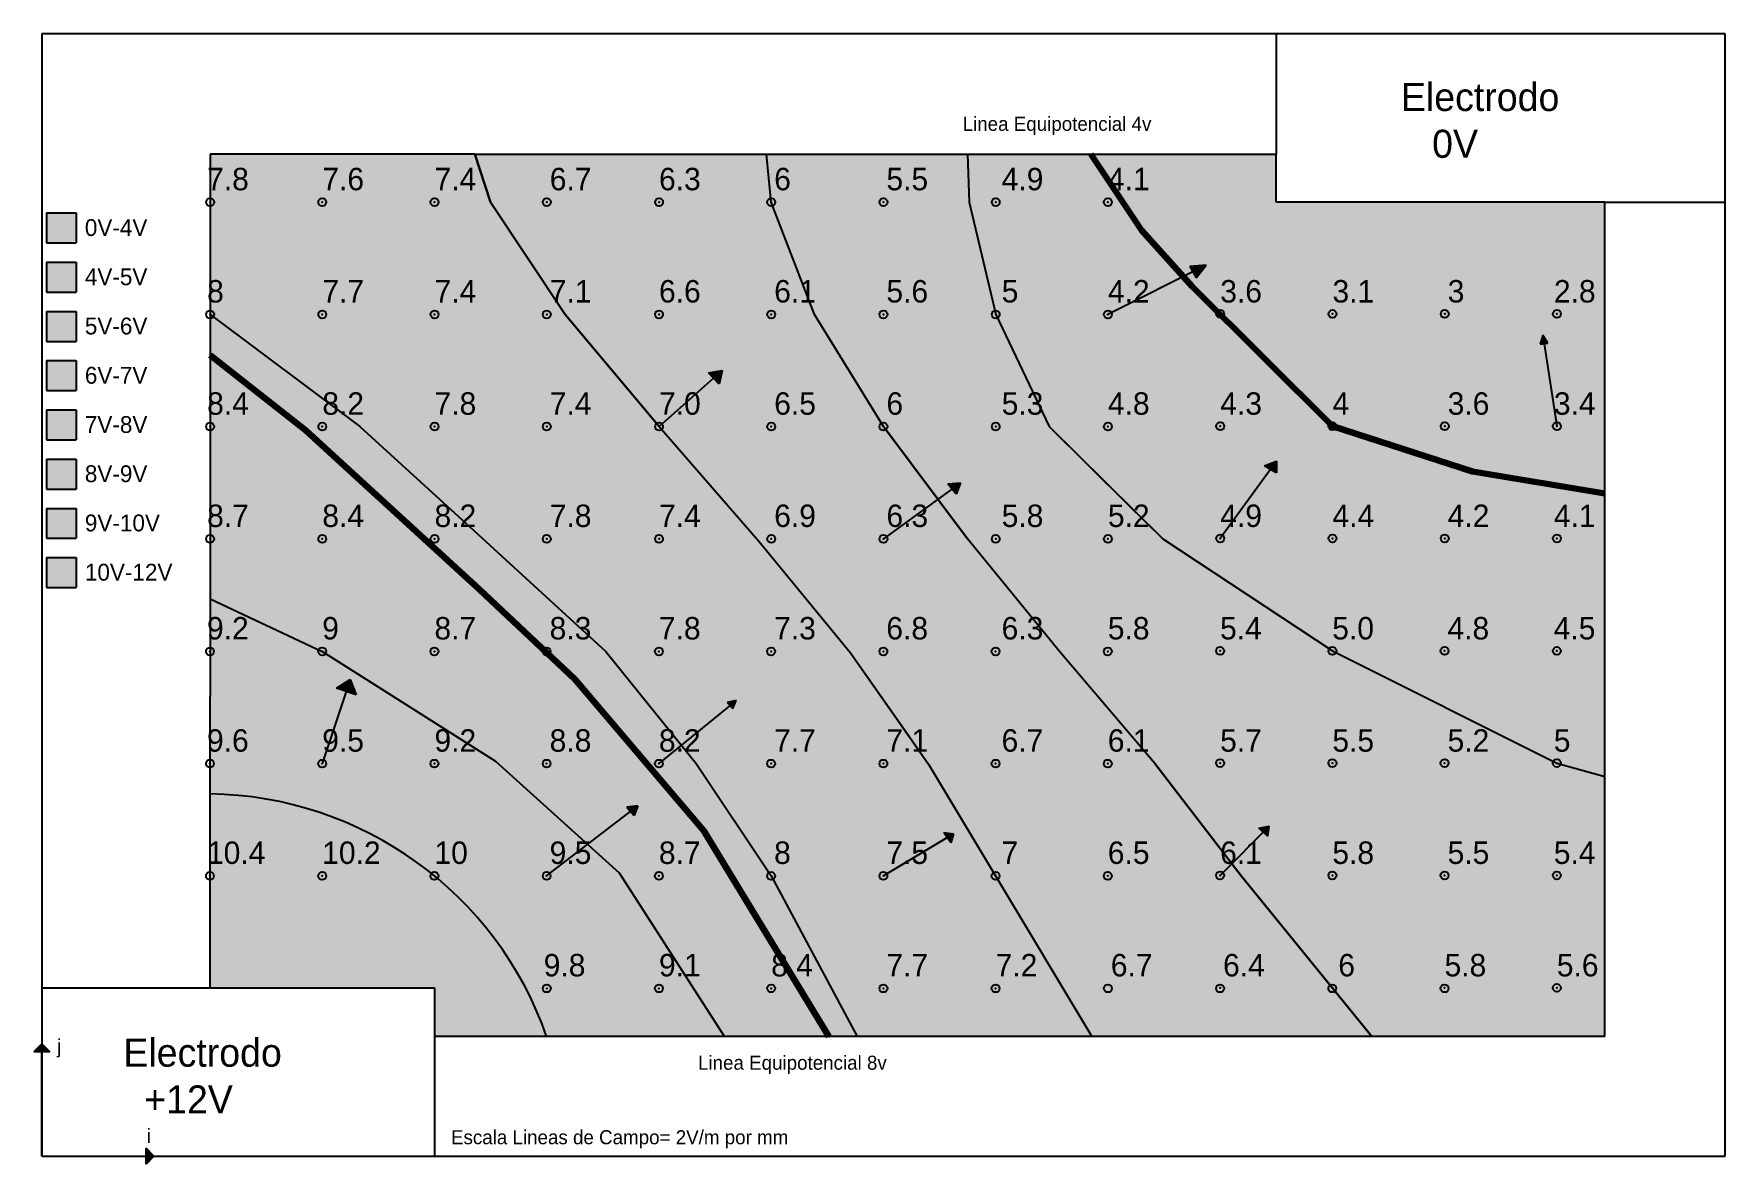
# Model space of a CAD drawing. Header units: millimetres. Extents: x 341 to 642, y 282 to 483.
import ezdxf

# ---------------------------------------------------------------- set-up
doc = ezdxf.new("R2010")
doc.units = ezdxf.units.MM

msp = doc.modelspace()

# ---------------------------------------------------------------- hatches: boundary and pattern name
h = msp.add_hatch(color=2)
h.paths.add_polyline_path([(435.44, 433.22), (422.17, 453.22), (419.32, 461.78), (372.17, 461.78), (372.17, 433.22), (398.88, 413.22), (418.44, 395.34), (442.69, 373.17), (458.78, 353.17), (472.15, 333.17), (487.48, 304.56), (529.3, 304.56), (512.15, 333.17), (500.21, 353.1), (486.32, 372.93), (469.95, 392.81), (452.17, 413.22)])
h.paths.add_polyline_path([(511.16, 320.26), (521.16, 320.26), (521.16, 314.26), (511.16, 314.26)], flags=24)
h.paths.add_polyline_path([(491.69, 320.26), (501.69, 320.26), (501.69, 314.26), (491.69, 314.26)], flags=24)
h.paths.add_polyline_path([(491.68, 340.3), (501.68, 340.3), (501.68, 334.3), (491.68, 334.3)], flags=24)
h.paths.add_polyline_path([(471.68, 340.3), (476.35, 340.3), (476.35, 334.3), (471.68, 334.3)], flags=24)
h.paths.add_polyline_path([(491.68, 360.3), (500.35, 360.3), (500.35, 354.3), (491.68, 354.3)], flags=24)
h.paths.add_polyline_path([(471.68, 360.3), (481.68, 360.3), (481.68, 354.3), (471.68, 354.3)], flags=24)
h.paths.add_polyline_path([(451.15, 360.3), (461.15, 360.3), (461.15, 354.3), (451.15, 354.3)], flags=25)
h.paths.add_polyline_path([(471.68, 380.3), (481.68, 380.3), (481.68, 374.3), (471.68, 374.3)], flags=24)
h.paths.add_polyline_path([(451.15, 380.3), (461.15, 380.3), (461.15, 374.3), (451.15, 374.3)], flags=24)
h.paths.add_polyline_path([(431.68, 380.3), (441.68, 380.3), (441.68, 374.3), (431.68, 374.3)], flags=25)
h.paths.add_polyline_path([(451.17, 400.34), (461.17, 400.34), (461.17, 394.34), (451.17, 394.34)], flags=24)
h.paths.add_polyline_path([(431.7, 400.34), (441.7, 400.34), (441.7, 394.34), (431.7, 394.34)], flags=24)
h.paths.add_polyline_path([(411.17, 400.34), (421.17, 400.34), (421.17, 394.34), (411.17, 394.34)], flags=25)
h.paths.add_polyline_path([(431.7, 420.34), (441.7, 420.34), (441.7, 414.34), (431.7, 414.34)], flags=24)
h.paths.add_polyline_path([(411.17, 420.34), (421.17, 420.34), (421.17, 414.34), (411.17, 414.34)], flags=24)
h.paths.add_polyline_path([(391.17, 420.34), (401.17, 420.34), (401.17, 414.34), (391.17, 414.34)], flags=24)
h.paths.add_polyline_path([(431.7, 440.34), (440.37, 440.34), (440.37, 434.34), (431.7, 434.34)], flags=25)
h.paths.add_polyline_path([(411.17, 440.34), (421.17, 440.34), (421.17, 434.34), (411.17, 434.34)], flags=24)
h.paths.add_polyline_path([(391.17, 440.34), (401.17, 440.34), (401.17, 434.34), (391.17, 434.34)], flags=24)
h.paths.add_polyline_path([(370.64, 440.34), (375.3, 440.34), (375.3, 434.34), (370.64, 434.34)], flags=9)
h.paths.add_polyline_path([(411.17, 460.34), (421.17, 460.34), (421.17, 454.34), (411.17, 454.34)], flags=24)
h.paths.add_polyline_path([(391.17, 460.34), (401.17, 460.34), (401.17, 454.34), (391.17, 454.34)], flags=24)
h.paths.add_polyline_path([(370.64, 460.34), (380.64, 460.34), (380.64, 454.34), (370.64, 454.34)], flags=9)
h = msp.add_hatch(color=62)
h.paths.add_polyline_path([(492.17, 413.22), (479.91, 433.22), (472.17, 453.22), (471.35, 461.78), (419.32, 461.78), (422.17, 453.22), (435.44, 433.22), (452.17, 413.22), (469.95, 392.81), (486.32, 372.93), (495.87, 359.3), (500.21, 353.1), (512.15, 333.17), (529.3, 304.56), (579.22, 304.56), (555.9, 333.17), (540.56, 353.17), (523.57, 373.17), (507.13, 393.22)])
h.paths.add_polyline_path([(551.17, 340.3), (559.83, 340.3), (559.83, 334.3), (551.17, 334.3)], flags=25)
h.paths.add_polyline_path([(551.69, 320.26), (561.69, 320.26), (561.69, 314.26), (551.69, 314.26)], flags=24)
h.paths.add_polyline_path([(531.69, 320.26), (541.69, 320.26), (541.69, 314.26), (531.69, 314.26)], flags=24)
h.paths.add_polyline_path([(531.15, 340.3), (541.15, 340.3), (541.15, 334.3), (531.15, 334.3)], flags=24)
h.paths.add_polyline_path([(512.22, 340.3), (516.88, 340.3), (516.88, 334.3), (512.22, 334.3)], flags=24)
h.paths.add_polyline_path([(531.15, 360.3), (539.82, 360.3), (539.82, 354.3), (531.15, 354.3)], flags=24)
h.paths.add_polyline_path([(512.22, 360.3), (522.22, 360.3), (522.22, 354.3), (512.22, 354.3)], flags=24)
h.paths.add_polyline_path([(491.68, 360.3), (500.35, 360.3), (500.35, 354.3), (491.68, 354.3)], flags=25)
h.paths.add_polyline_path([(512.22, 380.3), (522.22, 380.3), (522.22, 374.3), (512.22, 374.3)], flags=24)
h.paths.add_polyline_path([(491.68, 380.3), (501.68, 380.3), (501.68, 374.3), (491.68, 374.3)], flags=24)
h.paths.add_polyline_path([(491.7, 400.34), (501.7, 400.34), (501.7, 394.34), (491.7, 394.34)], flags=24)
h.paths.add_polyline_path([(471.7, 400.34), (481.7, 400.34), (481.7, 394.34), (471.7, 394.34)], flags=24)
h.paths.add_polyline_path([(471.7, 420.34), (481.7, 420.34), (481.7, 414.34), (471.7, 414.34)], flags=24)
h.paths.add_polyline_path([(451.17, 420.34), (460.5, 420.34), (460.5, 414.34), (451.17, 414.34)], flags=24)
h.paths.add_polyline_path([(471.7, 440.34), (480.37, 440.34), (480.37, 434.34), (471.7, 434.34)], flags=24)
h.paths.add_polyline_path([(451.17, 440.34), (461.17, 440.34), (461.17, 434.34), (451.17, 434.34)], flags=24)
h.paths.add_polyline_path([(431.7, 440.34), (440.37, 440.34), (440.37, 434.34), (431.7, 434.34)], flags=24)
h.paths.add_polyline_path([(451.17, 460.34), (461.17, 460.34), (461.17, 454.34), (451.17, 454.34)], flags=24)
h.paths.add_polyline_path([(431.7, 460.34), (441.7, 460.34), (441.7, 454.34), (431.7, 454.34)], flags=24)
h = msp.add_hatch(color=42)
h.paths.add_polyline_path([(572.17, 373.26), (541.94, 393.22), (535.74, 399.34), (521.69, 413.22), (512.17, 433.22), (507.42, 453.22), (507.15, 461.78), (471.35, 461.78), (472.17, 453.22), (479.91, 433.22), (492.17, 413.22), (507.13, 393.22), (523.57, 373.17), (540.56, 353.17), (555.9, 333.17), (579.22, 304.56), (620.72, 304.56), (620.72, 350.9), (612.17, 353.26)])
h.paths.add_polyline_path([(611.17, 320.26), (621.17, 320.26), (621.17, 314.26), (611.17, 314.26)], flags=9)
h.paths.add_polyline_path([(551.15, 380.3), (561.15, 380.3), (561.15, 374.3), (551.15, 374.3)], flags=24)
h.paths.add_polyline_path([(591.7, 360.3), (601.7, 360.3), (601.7, 354.3), (591.7, 354.3)], flags=24)
h.paths.add_polyline_path([(571.17, 360.3), (581.17, 360.3), (581.17, 354.3), (571.17, 354.3)], flags=24)
h.paths.add_polyline_path([(551.17, 360.3), (561.17, 360.3), (561.17, 354.3), (551.17, 354.3)], flags=24)
h.paths.add_polyline_path([(610.63, 340.3), (620.63, 340.3), (620.63, 334.3), (610.63, 334.3)], flags=24)
h.paths.add_polyline_path([(591.7, 340.3), (601.7, 340.3), (601.7, 334.3), (591.7, 334.3)], flags=24)
h.paths.add_polyline_path([(571.17, 340.3), (581.17, 340.3), (581.17, 334.3), (571.17, 334.3)], flags=24)
h.paths.add_polyline_path([(551.17, 340.3), (559.83, 340.3), (559.83, 334.3), (551.17, 334.3)], flags=24)
h.paths.add_polyline_path([(591.16, 320.26), (601.16, 320.26), (601.16, 314.26), (591.16, 314.26)], flags=24)
h.paths.add_polyline_path([(572.22, 320.26), (576.89, 320.26), (576.89, 314.26), (572.22, 314.26)], flags=24)
h.paths.add_polyline_path([(531.15, 360.3), (539.82, 360.3), (539.82, 354.3), (531.15, 354.3)], flags=25)
h.paths.add_polyline_path([(531.15, 380.3), (541.15, 380.3), (541.15, 374.3), (531.15, 374.3)], flags=24)
h.paths.add_polyline_path([(512.22, 380.3), (522.22, 380.3), (522.22, 374.3), (512.22, 374.3)], flags=25)
h.paths.add_polyline_path([(531.17, 400.34), (541.17, 400.34), (541.17, 394.34), (531.17, 394.34)], flags=24)
h.paths.add_polyline_path([(512.24, 400.34), (522.24, 400.34), (522.24, 394.34), (512.24, 394.34)], flags=24)
h.paths.add_polyline_path([(512.24, 420.34), (522.24, 420.34), (522.24, 414.34), (512.24, 414.34)], flags=24)
h.paths.add_polyline_path([(491.7, 420.34), (496.37, 420.34), (496.37, 414.34), (491.7, 414.34)], flags=24)
h.paths.add_polyline_path([(491.7, 440.34), (501.7, 440.34), (501.7, 434.34), (491.7, 434.34)], flags=24)
h.paths.add_polyline_path([(471.7, 440.34), (480.37, 440.34), (480.37, 434.34), (471.7, 434.34)], flags=25)
h.paths.add_polyline_path([(491.7, 460.34), (501.7, 460.34), (501.7, 454.34), (491.7, 454.34)], flags=24)
h.paths.add_polyline_path([(471.7, 460.34), (476.37, 460.34), (476.37, 454.34), (471.7, 454.34)], flags=24)
h = msp.add_hatch(color=34)
h.paths.add_polyline_path([(547.17, 438.22), (538.17, 448.22), (529.13, 461.78), (507.15, 461.78), (507.42, 453.22), (512.17, 433.22), (521.69, 413.22), (535.74, 399.34), (541.94, 393.22), (572.17, 373.26), (612.17, 353.26), (620.72, 350.9), (620.72, 401.33), (597.17, 405.22), (572.19, 413.3), (560.17, 425.22)])
h.paths.add_polyline_path([(551.19, 420.34), (561.19, 420.34), (561.19, 414.34), (551.19, 414.34)], flags=24)
h.paths.add_polyline_path([(610.65, 400.34), (619.32, 400.34), (619.32, 394.34), (610.65, 394.34)], flags=24)
h.paths.add_polyline_path([(591.72, 400.34), (601.72, 400.34), (601.72, 394.34), (591.72, 394.34)], flags=24)
h.paths.add_polyline_path([(571.19, 400.34), (581.19, 400.34), (581.19, 394.34), (571.19, 394.34)], flags=24)
h.paths.add_polyline_path([(551.19, 400.34), (561.19, 400.34), (561.19, 394.34), (551.19, 394.34)], flags=24)
h.paths.add_polyline_path([(610.61, 380.3), (620.61, 380.3), (620.61, 374.3), (610.61, 374.3)], flags=24)
h.paths.add_polyline_path([(591.68, 380.3), (601.68, 380.3), (601.68, 374.3), (591.68, 374.3)], flags=24)
h.paths.add_polyline_path([(571.15, 380.3), (580.48, 380.3), (580.48, 374.3), (571.15, 374.3)], flags=24)
h.paths.add_polyline_path([(610.63, 360.3), (615.3, 360.3), (615.3, 354.3), (610.63, 354.3)], flags=24)
h.paths.add_polyline_path([(531.17, 400.34), (541.17, 400.34), (541.17, 394.34), (531.17, 394.34)], flags=25)
h.paths.add_polyline_path([(531.17, 420.34), (541.17, 420.34), (541.17, 414.34), (531.17, 414.34)], flags=24)
h.paths.add_polyline_path([(512.24, 420.34), (522.24, 420.34), (522.24, 414.34), (512.24, 414.34)], flags=25)
h.paths.add_polyline_path([(531.17, 440.34), (541.17, 440.34), (541.17, 434.34), (531.17, 434.34)], flags=24)
h.paths.add_polyline_path([(512.24, 440.34), (516.9, 440.34), (516.9, 434.34), (512.24, 434.34)], flags=24)
h.paths.add_polyline_path([(531.17, 460.34), (539.84, 460.34), (539.84, 454.34), (531.17, 454.34)], flags=25)
h.paths.add_polyline_path([(512.24, 460.34), (522.24, 460.34), (522.24, 454.34), (512.24, 454.34)], flags=24)
h = msp.add_hatch(color=38)
h.paths.add_polyline_path([(620.72, 453.22), (562.17, 453.22), (562.17, 461.78), (529.13, 461.78), (538.17, 448.22), (547.17, 438.22), (560.17, 425.22), (572.19, 413.3), (597.17, 405.22), (620.72, 401.33)])
h.paths.add_polyline_path([(610.65, 440.34), (620.65, 440.34), (620.65, 434.34), (610.65, 434.34)], flags=24)
h.paths.add_polyline_path([(591.72, 440.34), (596.39, 440.34), (596.39, 434.34), (591.72, 434.34)], flags=24)
h.paths.add_polyline_path([(571.19, 440.34), (579.85, 440.34), (579.85, 434.34), (571.19, 434.34)], flags=24)
h.paths.add_polyline_path([(551.19, 440.34), (561.19, 440.34), (561.19, 434.34), (551.19, 434.34)], flags=24)
h.paths.add_polyline_path([(610.65, 420.34), (620.65, 420.34), (620.65, 414.34), (610.65, 414.34)], flags=24)
h.paths.add_polyline_path([(591.72, 420.34), (601.72, 420.34), (601.72, 414.34), (591.72, 414.34)], flags=24)
h.paths.add_polyline_path([(571.19, 420.34), (575.85, 420.34), (575.85, 414.34), (571.19, 414.34)], flags=24)
h.paths.add_polyline_path([(531.17, 460.34), (539.84, 460.34), (539.84, 454.34), (531.17, 454.34)], flags=24)
for color, points in [(38, [(348.33, 451.29), (343.01, 451.29), (343.01, 445.97), (348.33, 445.97)]), (34, [(348.33, 442.52), (343.01, 442.52), (343.01, 437.19), (348.33, 437.19)]), (42, [(348.33, 433.75), (343.01, 433.75), (343.01, 428.42), (348.33, 428.42)]), (62, [(348.33, 424.98), (343.01, 424.98), (343.01, 419.65), (348.33, 419.65)]), (2, [(348.33, 416.2), (343.01, 416.2), (343.01, 410.88), (348.33, 410.88)]), (91, [(348.33, 407.43), (343.01, 407.43), (343.01, 402.1), (348.33, 402.1)]), (111, [(348.33, 398.66), (343.01, 398.66), (343.01, 393.33), (348.33, 393.33)]), (131, [(348.33, 389.89), (343.01, 389.89), (343.01, 384.56), (348.33, 384.56)])]:
    msp.add_hatch(color=color).paths.add_polyline_path(points)
h = msp.add_hatch(color=158)
h.paths.add_polyline_path([(546.75, 441.78), (547.32, 440.79), (549.67, 441.97)])
h.paths.add_polyline_path([(549.67, 441.97), (547.32, 440.79), (547.91, 439.74)])
h = msp.add_hatch(color=91)
h.paths.add_polyline_path([(423.09, 353.56), (445.14, 333.67), (463.87, 304.56), (482.42, 304.56), (460.17, 341.22), (437.17, 368.22), (420.17, 384.22), (389.16, 412.62), (372.17, 425.94), (372.17, 382.56), (392.15, 373.17)], flags=17)
h.paths.add_polyline_path([(418.44, 395.34), (398.88, 413.22), (372.17, 433.22), (372.17, 425.94), (389.16, 412.62), (420.17, 384.22), (437.17, 368.22), (460.17, 341.22), (482.42, 304.56), (487.48, 304.56), (472.15, 333.17), (458.78, 353.17), (442.69, 373.17)])
h.paths.add_polyline_path([(471.16, 320.26), (481.16, 320.26), (481.16, 314.26), (471.16, 314.26)], flags=24)
h.paths.add_polyline_path([(451.16, 320.26), (459.82, 320.26), (459.82, 314.26), (451.16, 314.26)], flags=24)
h.paths.add_polyline_path([(451.15, 340.3), (461.15, 340.3), (461.15, 334.3), (451.15, 334.3)], flags=24)
h.paths.add_polyline_path([(431.68, 340.3), (441.68, 340.3), (441.68, 334.3), (431.68, 334.3)], flags=24)
h.paths.add_polyline_path([(431.68, 360.3), (441.68, 360.3), (441.68, 354.3), (431.68, 354.3)], flags=24)
h.paths.add_polyline_path([(411.15, 360.3), (421.15, 360.3), (421.15, 354.3), (411.15, 354.3)], flags=24)
h.paths.add_polyline_path([(411.15, 380.3), (421.15, 380.3), (421.15, 374.3), (411.15, 374.3)], flags=24)
h.paths.add_polyline_path([(391.15, 380.3), (395.82, 380.3), (395.82, 374.3), (391.15, 374.3)], flags=24)
h.paths.add_polyline_path([(391.17, 400.34), (401.17, 400.34), (401.17, 394.34), (391.17, 394.34)], flags=24)
h.paths.add_polyline_path([(370.64, 400.34), (380.64, 400.34), (380.64, 394.34), (370.64, 394.34)], flags=9)
h.paths.add_polyline_path([(370.64, 420.34), (380.64, 420.34), (380.64, 414.34), (370.64, 414.34)], flags=9)
h.paths.add_polyline_path([(451.15, 360.3), (461.15, 360.3), (461.15, 354.3), (451.15, 354.3)], flags=24)
h.paths.add_polyline_path([(431.68, 380.3), (441.68, 380.3), (441.68, 374.3), (431.68, 374.3)], flags=24)
h.paths.add_polyline_path([(411.17, 400.34), (421.17, 400.34), (421.17, 394.34), (411.17, 394.34)], flags=24)
h.paths.add_polyline_path([(391.17, 420.34), (401.17, 420.34), (401.17, 414.34), (391.17, 414.34)], flags=24)
h = msp.add_hatch(color=158)
h.paths.add_polyline_path([(609.23, 427.9), (609.92, 428), (609.69, 429.55)])
h.paths.add_polyline_path([(609.69, 429.55), (609.92, 428), (610.59, 428.11)])
h = msp.add_hatch(color=158)
h.paths.add_polyline_path([(461, 422.78), (461.88, 421.85), (463.42, 423.22)])
h.paths.add_polyline_path([(463.42, 423.22), (461.88, 421.85), (462.88, 420.81)])
h = msp.add_hatch(color=158)
h.paths.add_polyline_path([(562.19, 407.05), (560.08, 406.26), (561.14, 405.61)])
h.paths.add_polyline_path([(562.19, 407.05), (561.14, 405.61), (562.19, 404.97)])
h = msp.add_hatch(color=158)
h.paths.add_polyline_path([(505.92, 403.22), (503.67, 403.01), (504.39, 402.1)])
h.paths.add_polyline_path([(505.92, 403.22), (504.39, 402.1), (505.11, 401.2)])
h = msp.add_hatch(color=111)
h.paths.add_polyline_path([(392.15, 373.17), (372.17, 382.56), (372.15, 347.77, -0.315361), (432.14, 304.56), (463.87, 304.56), (445.14, 333.67), (423.09, 353.56)])
h.paths.add_polyline_path([(451.16, 320.26), (459.82, 320.26), (459.82, 314.26), (451.16, 314.26)], flags=24)
h.paths.add_polyline_path([(430.62, 320.26), (440.62, 320.26), (440.62, 314.26), (430.62, 314.26)], flags=24)
h.paths.add_polyline_path([(431.68, 340.3), (441.68, 340.3), (441.68, 334.3), (431.68, 334.3)], flags=24)
h.paths.add_polyline_path([(411.15, 340.3), (417.82, 340.3), (417.82, 334.3), (411.15, 334.3)], flags=24)
h.paths.add_polyline_path([(411.15, 360.3), (421.15, 360.3), (421.15, 354.3), (411.15, 354.3)], flags=24)
h.paths.add_polyline_path([(391.15, 360.3), (401.15, 360.3), (401.15, 354.3), (391.15, 354.3)], flags=24)
h.paths.add_polyline_path([(370.62, 360.3), (380.62, 360.3), (380.62, 354.3), (370.62, 354.3)], flags=9)
h.paths.add_polyline_path([(370.62, 380.3), (380.62, 380.3), (380.62, 374.3), (370.62, 374.3)], flags=9)
h = msp.add_hatch(color=158)
h.paths.add_polyline_path([(397.15, 368.17), (394.71, 366.63), (396.43, 366.02)])
h.paths.add_polyline_path([(397.15, 368.17), (396.43, 366.02), (398.18, 365.41)])
h = msp.add_hatch(color=158)
h.paths.add_polyline_path([(465.9, 364.42), (464.3, 364.05), (464.82, 363.53)])
h.paths.add_polyline_path([(464.82, 363.53), (465.35, 363), (465.9, 364.42)])
h = msp.add_hatch(color=131)
h.paths.add_polyline_path([(372.15, 347.77), (372.13, 313.22), (412.17, 313.22), (412.17, 304.56), (432.14, 304.56, 0.315361)])
h.paths.add_polyline_path([(391.15, 340.3), (403.15, 340.3), (403.15, 334.3), (391.15, 334.3)], flags=24)
h.paths.add_polyline_path([(370.62, 340.3), (382.62, 340.3), (382.62, 334.3), (370.62, 334.3)], flags=9)
h = msp.add_hatch(color=158)
h.paths.add_polyline_path([(448.4, 345.67), (446.43, 345.42), (447.1, 344.67)])
h.paths.add_polyline_path([(447.1, 344.67), (447.77, 343.92), (448.4, 345.67)])
h = msp.add_hatch(color=158)
h.paths.add_polyline_path([(502.93, 340.88), (503.53, 340), (504.65, 340.67)])
h.paths.add_polyline_path([(503.53, 340), (504.15, 339.06), (504.65, 340.67)])
h = msp.add_hatch(color=158)
h.paths.add_polyline_path([(560.92, 342.01), (559.07, 341.7), (559.88, 340.97)])
h.paths.add_polyline_path([(560.92, 342.01), (559.88, 340.97), (560.67, 340.27)])
h = msp.add_hatch(color=5)
h.paths.add_polyline_path([(342.17, 303.22), (340.76, 301.8), (342.17, 301.8)])
h.paths.add_polyline_path([(342.17, 303.22), (342.17, 301.8), (343.59, 301.8)])
h = msp.add_hatch(color=5)
h.paths.add_polyline_path([(362.17, 283.22), (360.76, 283.22), (360.76, 281.8)])
h.paths.add_polyline_path([(360.76, 284.63), (360.76, 283.22), (362.17, 283.22)])

# ---------------------------------------------------------------- linework, layer by layer
for p, q in [((642.17, 483.22), (342.17, 483.22)), ((342.17, 483.22), (342.17, 283.22)), ((562.17, 483.22), (562.17, 461.78)), ((642.17, 283.22), (642.17, 483.22)), ((419.32, 461.78), (372.17, 461.78)), ((372.17, 461.78), (372.17, 433.22)), ((422.17, 453.22), (419.32, 461.78)), ((419.32, 461.78), (471.35, 461.78)), ((472.17, 453.22), (471.35, 461.78)), ((471.35, 461.78), (507.15, 461.78)), ((507.15, 461.78), (507.42, 453.22)), ((507.15, 461.78), (529.13, 461.78)), ((529.13, 461.78), (562.17, 461.78)), ((562.17, 453.22), (562.17, 461.78)), ((435.44, 433.22), (422.17, 453.22)), ((479.91, 433.22), (472.17, 453.22)), ((507.42, 453.22), (512.17, 433.22)), ((620.72, 453.22), (562.17, 453.22)), ((620.72, 453.22), (642.17, 453.22)), ((620.72, 401.33), (620.72, 453.22)), ((343.01, 451.29), (348.33, 451.29)), ((343.01, 451.29), (343.01, 445.97)), ((348.33, 451.29), (348.33, 445.97)), ((343.01, 445.97), (348.33, 445.97)), ((343.01, 442.52), (348.33, 442.52)), ((343.01, 442.52), (343.01, 437.19)), ((348.33, 442.52), (348.33, 437.19)), ((343.01, 437.19), (348.33, 437.19)), ((343.01, 433.75), (348.33, 433.75)), ((343.01, 433.75), (343.01, 428.42)), ((348.33, 433.75), (348.33, 428.42)), ((372.17, 433.22), (372.17, 382.56)), ((452.17, 413.22), (435.44, 433.22)), ((492.17, 413.22), (479.91, 433.22)), ((512.17, 433.22), (521.69, 413.22)), ((343.01, 428.42), (348.33, 428.42)), ((343.01, 424.98), (348.33, 424.98)), ((343.01, 424.98), (343.01, 419.65)), ((348.33, 424.98), (348.33, 419.65)), ((343.01, 419.65), (348.33, 419.65)), ((343.01, 416.2), (348.33, 416.2)), ((343.01, 416.2), (343.01, 410.88)), ((348.33, 416.2), (348.33, 410.88)), ((452.17, 413.22), (469.95, 392.81)), ((492.17, 413.22), (507.13, 393.22)), ((521.69, 413.22), (541.94, 393.22)), ((343.01, 410.88), (348.33, 410.88)), ((343.01, 407.43), (348.33, 407.43)), ((343.01, 407.43), (343.01, 402.1)), ((348.33, 407.43), (348.33, 402.1)), ((343.01, 402.1), (348.33, 402.1)), ((620.72, 350.9), (620.72, 401.33)), ((343.01, 398.66), (348.33, 398.66)), ((343.01, 398.66), (343.01, 393.33)), ((348.33, 398.66), (348.33, 393.33)), ((343.01, 393.33), (348.33, 393.33)), ((469.95, 392.81), (486.32, 372.93)), ((523.57, 373.17), (507.13, 393.22)), ((541.94, 393.22), (572.17, 373.26)), ((343.01, 389.89), (348.33, 389.89)), ((343.01, 389.89), (343.01, 384.56)), ((348.33, 389.89), (348.33, 384.56)), ((343.01, 384.56), (348.33, 384.56)), ((372.17, 382.56), (372.15, 347.77)), ((372.17, 382.56), (392.15, 373.17)), ((423.09, 353.56), (392.15, 373.17)), ((486.32, 372.93), (500.21, 353.1)), ((540.56, 353.17), (523.57, 373.17)), ((572.17, 373.26), (612.17, 353.26)), ((445.14, 333.67), (423.09, 353.56)), ((500.21, 353.1), (512.15, 333.17)), ((540.56, 353.17), (555.9, 333.17)), ((612.17, 353.26), (620.72, 350.9)), ((620.72, 304.56), (620.72, 350.9)), ((372.15, 347.77), (372.13, 313.22)), ((463.87, 304.56), (445.14, 333.67)), ((512.15, 333.17), (529.3, 304.56)), ((555.9, 333.17), (579.22, 304.56)), ((342.17, 313.22), (412.17, 313.22)), ((412.17, 313.22), (412.17, 283.22)), ((620.72, 304.56), (412.17, 304.56)), ((342.17, 283.22), (642.17, 283.22)), ((342.17, 283.22), (437.17, 283.22)), ((342.17, 283.22), (364.17, 283.22))]:
    msp.add_line(p, q)
at = {"color": 158}
for p, q in [((549.67, 441.97), (532.17, 433.22)), ((549.67, 441.97), (546.75, 441.78)), ((546.75, 441.78), (547.91, 439.74)), ((547.91, 439.74), (549.67, 441.97)), ((609.69, 429.55), (609.23, 427.9)), ((609.23, 427.9), (610.59, 428.11)), ((609.69, 429.55), (612.19, 413.3)), ((610.59, 428.11), (609.69, 429.55)), ((463.42, 423.22), (452.17, 413.22)), ((461, 422.78), (463.42, 423.22)), ((462.88, 420.81), (461, 422.78)), ((463.42, 423.22), (462.88, 420.81)), ((562.19, 407.05), (552.19, 393.3)), ((560.08, 406.26), (562.19, 407.05)), ((562.19, 407.05), (562.19, 404.97)), ((562.19, 404.97), (560.08, 406.26)), ((505.92, 403.22), (492.17, 393.22)), ((503.67, 403.01), (505.92, 403.22)), ((505.11, 401.2), (503.67, 403.01)), ((505.92, 403.22), (505.11, 401.2)), ((397.15, 368.17), (392.15, 353.17)), ((394.71, 366.63), (397.15, 368.17)), ((397.15, 368.17), (398.18, 365.41)), ((398.18, 365.41), (394.71, 366.63)), ((465.9, 364.42), (452.15, 353.17)), ((465.9, 364.42), (464.3, 364.05)), ((464.3, 364.05), (465.35, 363)), ((465.35, 363), (465.9, 364.42)), ((448.4, 345.67), (446.43, 345.42)), ((446.43, 345.42), (447.77, 343.92)), ((448.4, 345.67), (447.77, 343.92)), ((504.65, 340.67), (492.15, 333.17)), ((504.15, 339.06), (502.93, 340.88)), ((502.93, 340.88), (504.65, 340.67)), ((504.65, 340.67), (504.15, 339.06)), ((560.92, 342.01), (552.17, 333.26)), ((559.07, 341.7), (560.92, 342.01)), ((559.07, 341.7), (560.67, 340.27)), ((560.67, 340.27), (560.92, 342.01))]:
    msp.add_line(p, q, dxfattribs=at)
at = {"color": 178}
msp.add_line((432.15, 333.17), (448.4, 345.67), dxfattribs=at)
at = {"color": 5}
for p, q in [((342.17, 303.22), (340.76, 301.8)), ((343.59, 301.8), (340.76, 301.8)), ((342.17, 283.22), (342.17, 303.22)), ((342.17, 303.22), (343.59, 301.8)), ((362.17, 283.22), (360.76, 284.63)), ((360.76, 281.8), (360.76, 284.63)), ((342.17, 283.22), (362.17, 283.22)), ((362.17, 283.22), (360.76, 281.8))]:
    msp.add_line(p, q, dxfattribs=at)
for points in [[(419.32, 461.78), (422.17, 453.22), (435.44, 433.22), (452.17, 413.22), (469.95, 392.81), (486.32, 372.93), (495.87, 359.3), (500.21, 353.1), (512.15, 333.17), (529.3, 304.56)], [(579.22, 304.56), (555.9, 333.17), (540.56, 353.17), (523.57, 373.17), (507.13, 393.22), (492.17, 413.22), (479.91, 433.22), (472.17, 453.22), (471.35, 461.78)], [(507.15, 461.78), (507.42, 453.22), (512.17, 433.22), (521.69, 413.22), (535.74, 399.34), (541.94, 393.22), (572.17, 373.26), (612.17, 353.26), (620.72, 350.9)], [(372.17, 433.22), (398.88, 413.22), (418.44, 395.34), (442.69, 373.17), (458.78, 353.17), (472.15, 333.17), (487.48, 304.56)]]:
    msp.add_lwpolyline(points)
at = {"color": 5, "lineweight": 200}
msp.add_lwpolyline([(529.13, 461.78), (538.17, 448.22), (547.17, 438.22), (560.17, 425.22), (572.19, 413.3), (597.17, 405.22), (620.72, 401.33)], dxfattribs=at)
at = {"color": 1, "lineweight": 200}
msp.add_lwpolyline([(372.17, 425.94), (389.16, 412.62), (420.17, 384.22), (437.17, 368.22), (460.17, 341.22), (482.42, 304.56)], dxfattribs=at)
for centre in [(372.17, 453.22), (392.17, 453.22), (412.17, 453.22), (432.17, 453.22), (452.17, 453.22), (472.17, 453.22), (492.17, 453.22), (512.17, 453.22), (532.17, 453.22), (372.17, 433.22), (392.17, 433.22), (412.17, 433.22), (432.17, 433.22), (452.17, 433.22), (472.17, 433.22), (492.17, 433.22), (512.17, 433.22), (532.17, 433.22), (552.19, 433.3), (572.19, 433.3), (592.19, 433.3), (612.19, 433.3), (372.17, 413.22), (392.17, 413.22), (412.17, 413.22), (432.17, 413.22), (452.17, 413.22), (472.17, 413.22), (492.17, 413.22), (512.17, 413.22), (532.17, 413.22), (552.19, 413.3), (572.19, 413.3), (592.19, 413.3), (612.19, 413.3), (372.17, 393.22), (392.17, 393.22), (412.17, 393.22), (432.17, 393.22), (452.17, 393.22), (472.17, 393.22), (492.17, 393.22), (512.17, 393.22), (532.17, 393.22), (552.19, 393.3), (572.19, 393.3), (592.19, 393.3), (612.19, 393.3), (372.15, 373.17), (392.15, 373.17), (412.15, 373.17), (432.15, 373.17), (452.15, 373.17), (472.15, 373.17), (492.15, 373.17), (512.15, 373.17), (532.15, 373.17), (552.17, 373.26), (572.17, 373.26), (592.17, 373.26), (612.17, 373.26), (372.15, 353.17), (392.15, 353.17), (412.15, 353.17), (432.15, 353.17), (452.15, 353.17), (472.15, 353.17), (492.15, 353.17), (512.15, 353.17), (532.15, 353.17), (552.17, 353.26), (572.17, 353.26), (592.17, 353.26), (612.17, 353.26), (372.15, 333.17), (392.15, 333.17), (412.15, 333.17), (432.15, 333.17), (452.15, 333.17), (472.15, 333.17), (492.15, 333.17), (512.15, 333.17), (532.15, 333.17), (552.17, 333.26), (572.17, 333.26), (592.17, 333.26), (612.17, 333.26), (432.16, 313.13), (452.16, 313.13), (472.16, 313.13), (492.16, 313.13), (512.16, 313.13), (532.16, 313.13), (552.16, 313.13), (572.16, 313.13), (592.16, 313.13), (612.17, 313.22)]:
    msp.add_circle(centre, 0.709)
msp.add_arc((371.3, 283.34), 64.44, 19.2303, 89.2433)
for p in [(372.17, 453.22), (392.17, 453.22), (412.17, 453.22), (432.17, 453.22), (452.17, 453.22), (472.17, 453.22), (492.17, 453.22), (512.17, 453.22), (532.17, 453.22), (372.17, 433.22), (392.17, 433.22), (412.17, 433.22), (432.17, 433.22), (452.17, 433.22), (472.17, 433.22), (492.17, 433.22), (512.17, 433.22), (532.17, 433.22), (552.19, 433.3), (572.19, 433.3), (592.19, 433.3), (612.19, 433.3), (372.17, 413.22), (392.17, 413.22), (412.17, 413.22), (432.17, 413.22), (452.17, 413.22), (472.17, 413.22), (492.17, 413.22), (512.17, 413.22), (532.17, 413.22), (552.19, 413.3), (572.19, 413.3), (592.19, 413.3), (612.19, 413.3), (372.17, 393.22), (392.17, 393.22), (412.17, 393.22), (432.17, 393.22), (452.17, 393.22), (472.17, 393.22), (492.17, 393.22), (512.17, 393.22), (532.17, 393.22), (552.19, 393.3), (572.19, 393.3), (592.19, 393.3), (612.19, 393.3), (372.15, 373.17), (392.15, 373.17), (412.15, 373.17), (432.15, 373.17), (452.15, 373.17), (472.15, 373.17), (492.15, 373.17), (512.15, 373.17), (532.15, 373.17), (552.17, 373.26), (572.17, 373.26), (592.17, 373.26), (612.17, 373.26), (372.15, 353.17), (392.15, 353.17), (412.15, 353.17), (432.15, 353.17), (452.15, 353.17), (472.15, 353.17), (492.15, 353.17), (512.15, 353.17), (532.15, 353.17), (552.17, 353.26), (572.17, 353.26), (592.17, 353.26), (612.17, 353.26), (372.15, 333.17), (392.15, 333.17), (412.15, 333.17), (432.15, 333.17), (452.15, 333.17), (472.15, 333.17), (492.15, 333.17), (512.15, 333.17), (532.15, 333.17), (552.17, 333.26), (572.17, 333.26), (592.17, 333.26), (612.17, 333.26), (432.16, 313.13), (452.16, 313.13), (472.16, 313.13), (492.16, 313.13), (512.16, 313.13), (552.17, 313.22), (572.17, 313.22), (592.17, 313.22), (612.17, 313.22)]:
    msp.add_point(p)
at = {"color": 5}
for p in [(538.17, 448.22), (547.17, 438.22), (560.17, 425.22), (597.17, 405.22)]:
    msp.add_point(p, dxfattribs=at)
at = {"color": 1}
for p in [(389.16, 412.62), (420.17, 384.22), (437.17, 368.22), (460.17, 341.22), (482.42, 304.56)]:
    msp.add_point(p, dxfattribs=at)

# ---------------------------------------------------------------- texts
at = {"attachment_point": 1}
for s, insert, char_height, width in [('Electrodo\\P   0V', (584.38, 474.46), 5, 43.7782), ('7.8', (371.64, 459.34), 4, 13.464), ('7.6', (392.17, 459.34), 4, 13.464), ('7.4', (412.17, 459.34), 4, 13.464), ('6.7', (432.7, 459.34), 4, 13.464), ('6.3', (452.17, 459.34), 4, 13.464), ('6', (472.7, 459.34), 4, 13.464), ('5.5', (492.7, 459.34), 4, 13.464), ('4.9', (513.24, 459.34), 4, 13.464), ('4.1', (532.17, 459.34), 4, 13.464), ('\\pt11.9757;0V-4V', (349.85, 450.19), 3, 21.9703), ('\\pt11.9757;4V-5V', (349.85, 441.42), 3, 21.9703), ('8', (371.64, 439.34), 4, 13.464), ('7.7', (392.17, 439.34), 4, 13.464), ('7.4', (412.17, 439.34), 4, 13.464), ('7.1', (432.7, 439.34), 4, 13.464), ('6.6', (452.17, 439.34), 4, 13.464), ('6.1', (472.7, 439.34), 4, 13.464), ('5.6', (492.7, 439.34), 4, 13.464), ('5', (513.24, 439.34), 4, 13.464), ('4.2', (532.17, 439.34), 4, 13.464), ('3.6', (552.19, 439.34), 4, 13.464), ('3.1', (572.19, 439.34), 4, 13.464), ('3', (592.72, 439.34), 4, 13.464), ('2.8', (611.65, 439.34), 4, 13.464), ('\\pt11.9757;5V-6V', (349.85, 432.65), 3, 21.9703), ('\\pt11.9757;6V-7V', (349.85, 423.87), 3, 21.9703), ('8.4', (371.64, 419.34), 4, 13.464), ('8.2', (392.17, 419.34), 4, 13.464), ('7.8', (412.17, 419.34), 4, 13.464), ('7.4', (432.7, 419.34), 4, 13.464), ('7.0', (452.17, 419.34), 4, 13.464), ('6.5', (472.7, 419.34), 4, 13.464), ('6', (492.7, 419.34), 4, 13.464), ('5.3', (513.24, 419.34), 4, 13.464), ('4.8', (532.17, 419.34), 4, 13.464), ('4.3', (552.19, 419.34), 4, 13.464), ('4', (572.19, 419.34), 4, 13.464), ('3.6', (592.72, 419.34), 4, 13.464), ('3.4', (611.65, 419.34), 4, 13.464), ('\\pt11.9757;7V-8V', (349.85, 415.1), 3, 21.9703), ('\\pt11.9757;8V-9V', (349.85, 406.33), 3, 21.9703), ('8.7', (371.64, 399.34), 4, 13.464), ('8.4', (392.17, 399.34), 4, 13.464), ('8.2', (412.17, 399.34), 4, 13.464), ('7.8', (432.7, 399.34), 4, 13.464), ('7.4', (452.17, 399.34), 4, 13.464), ('6.9', (472.7, 399.34), 4, 13.464), ('6.3', (492.7, 399.34), 4, 13.464), ('5.8', (513.24, 399.34), 4, 13.464), ('5.2', (532.17, 399.34), 4, 13.464), ('4.9', (552.19, 399.34), 4, 13.464), ('4.4', (572.19, 399.34), 4, 13.464), ('4.2', (592.72, 399.34), 4, 13.464), ('4.1', (611.65, 399.34), 4, 13.464), ('\\pt11.9757;9V-10V', (349.85, 397.56), 3, 21.9703), ('\\pt11.9757;10V-12V', (349.85, 388.78), 3, 21.9703), ('9.2', (371.62, 379.3), 4, 13.464), ('9', (392.15, 379.3), 4, 13.464), ('8.7', (412.15, 379.3), 4, 13.464), ('8.3', (432.68, 379.3), 4, 13.464), ('7.8', (452.15, 379.3), 4, 13.464), ('7.3', (472.68, 379.3), 4, 13.464), ('6.8', (492.68, 379.3), 4, 13.464), ('6.3', (513.22, 379.3), 4, 13.464), ('5.8', (532.15, 379.3), 4, 13.464), ('5.4', (552.15, 379.3), 4, 13.464), ('5.0', (572.15, 379.3), 4, 13.464), ('4.8', (592.68, 379.3), 4, 13.464), ('4.5', (611.61, 379.3), 4, 13.464), ('9.6', (371.62, 359.3), 4, 13.464), ('9.5', (392.15, 359.3), 4, 13.464), ('9.2', (412.15, 359.3), 4, 13.464), ('8.8', (432.68, 359.3), 4, 13.464), ('8.2', (452.15, 359.3), 4, 13.464), ('7.7', (472.68, 359.3), 4, 13.464), ('7.1', (492.68, 359.3), 4, 13.464), ('6.7', (513.22, 359.3), 4, 13.464), ('6.1', (532.15, 359.3), 4, 13.464), ('5.7', (552.17, 359.3), 4, 13.464), ('5.5', (572.17, 359.3), 4, 13.464), ('5.2', (592.7, 359.3), 4, 13.464), ('5', (611.63, 359.3), 4, 13.464), ('10.4', (371.62, 339.3), 4, 13.464), ('10.2', (392.15, 339.3), 4, 13.464), ('10', (412.15, 339.3), 4, 13.464), ('9.5', (432.68, 339.3), 4, 13.464), ('8.7', (452.15, 339.3), 4, 13.464), ('8', (472.68, 339.3), 4, 13.464), ('7.5', (492.68, 339.3), 4, 13.464), ('7', (513.22, 339.3), 4, 13.464), ('6.5', (532.15, 339.3), 4, 13.464), ('6.1', (552.17, 339.3), 4, 13.464), ('5.8', (572.17, 339.3), 4, 13.464), ('5.5', (592.7, 339.3), 4, 13.464), ('5.4', (611.63, 339.3), 4, 13.464), ('9.8', (431.62, 319.26), 4, 13.464), ('9.1', (452.16, 319.26), 4, 13.464), ('8.4', (472.16, 319.26), 4, 13.464), ('7.7', (492.69, 319.26), 4, 13.464), ('7.2', (512.16, 319.26), 4, 13.464), ('6.7', (532.69, 319.26), 4, 13.464), ('6.4', (552.69, 319.26), 4, 13.464), ('6', (573.22, 319.26), 4, 13.464), ('5.8', (592.16, 319.26), 4, 13.464), ('5.6', (612.17, 319.26), 4, 13.464), ('Electrodo\\P  +12V', (356.71, 304.17), 5, 116.5833), ('Escala Lineas de Campo= 2V/m por mm ', (415.1, 287.85), 2.5, 220.7299)]:
    msp.add_mtext(s, dxfattribs=dict(at, insert=insert, char_height=char_height, width=width))
at = {"color": 1, "char_height": 2.5, "width": 51.0093, "attachment_point": 1}
for s, insert in [('{\\C5;Linea Equipotencial 4v}', (506.28, 468.43)), ('Linea Equipotencial 8v', (459.12, 301.13))]:
    msp.add_mtext(s, dxfattribs=dict(at, insert=insert))
at = {"color": 5, "char_height": 2.5, "attachment_point": 1}
for s, insert, width in [('j', (344.93, 304.07), 6.5213), ('i', (360.9, 288.1), 5.6913)]:
    msp.add_mtext(s, dxfattribs=dict(at, insert=insert, width=width))

doc.saveas('drawing.dxf')
